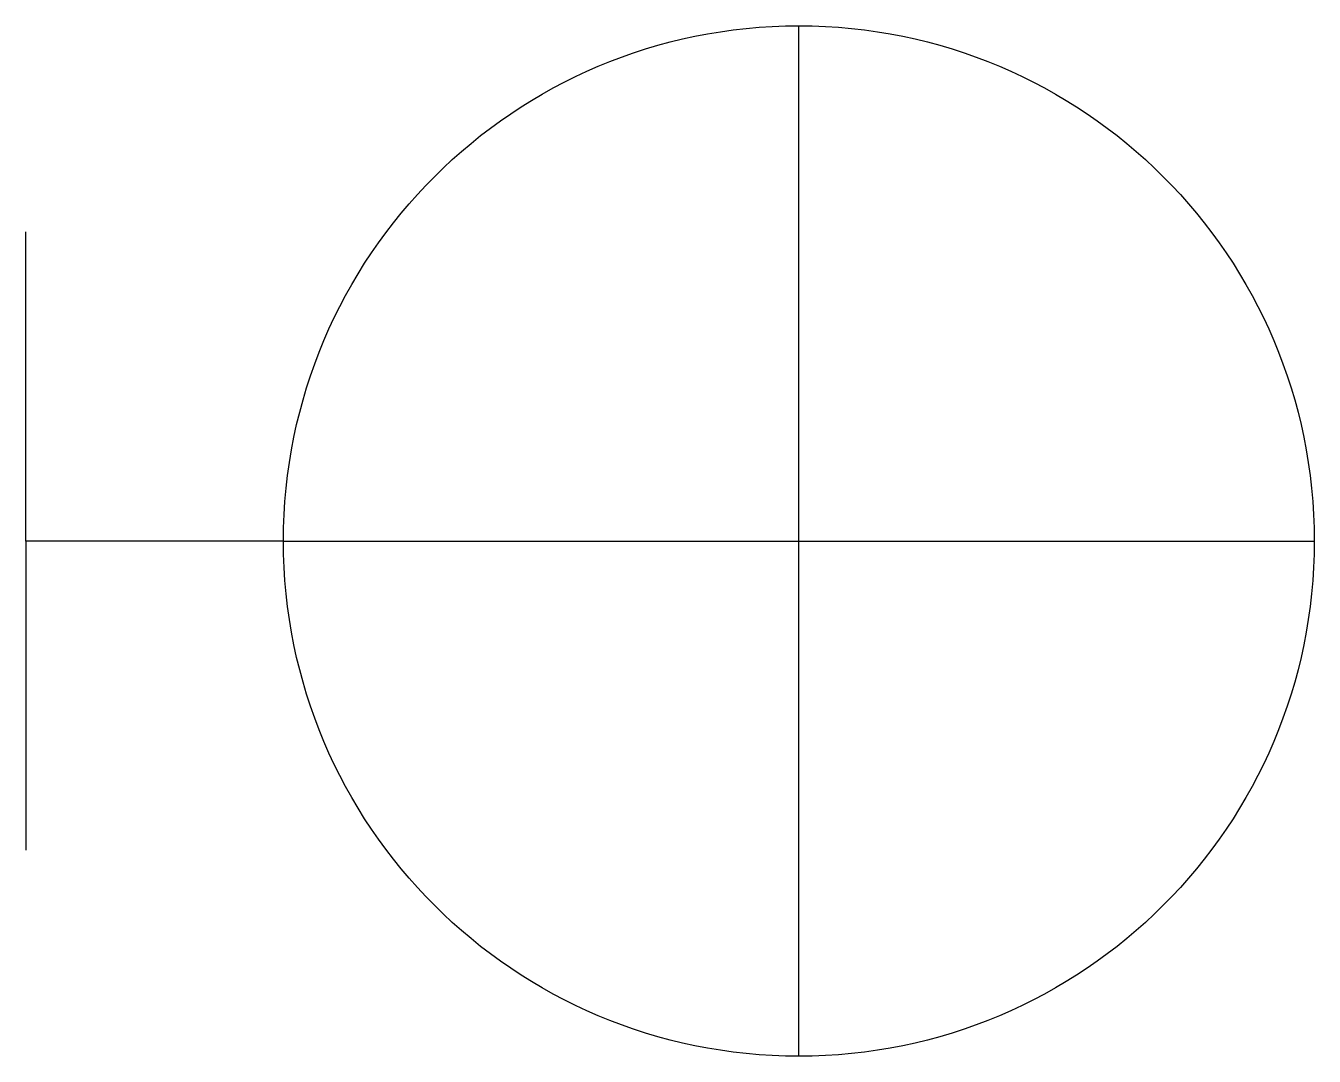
# Model space of a CAD drawing. Header units: millimetres. Extents: x -0.489 to 0.326, y -0.326 to 0.326.
import ezdxf

# ---------------------------------------------------------------- set-up
doc = ezdxf.new("R2010")
doc.units = ezdxf.units.MM

msp = doc.modelspace()

# ---------------------------------------------------------------- linework, layer by layer
for p, q in [((0, -0.32596), (0, 0.32596)), ((-0.48894, 0), (-0.48894, 0.19558)), ((-0.32596, 0), (-0.48894, 0)), ((-0.48894, 0), (-0.48894, -0.19558)), ((-0.32596, 0), (0.32596, 0))]:
    msp.add_line(p, q)
msp.add_circle((0, 0), 0.32596)
msp.add_point((0, 0))

doc.saveas('drawing.dxf')
